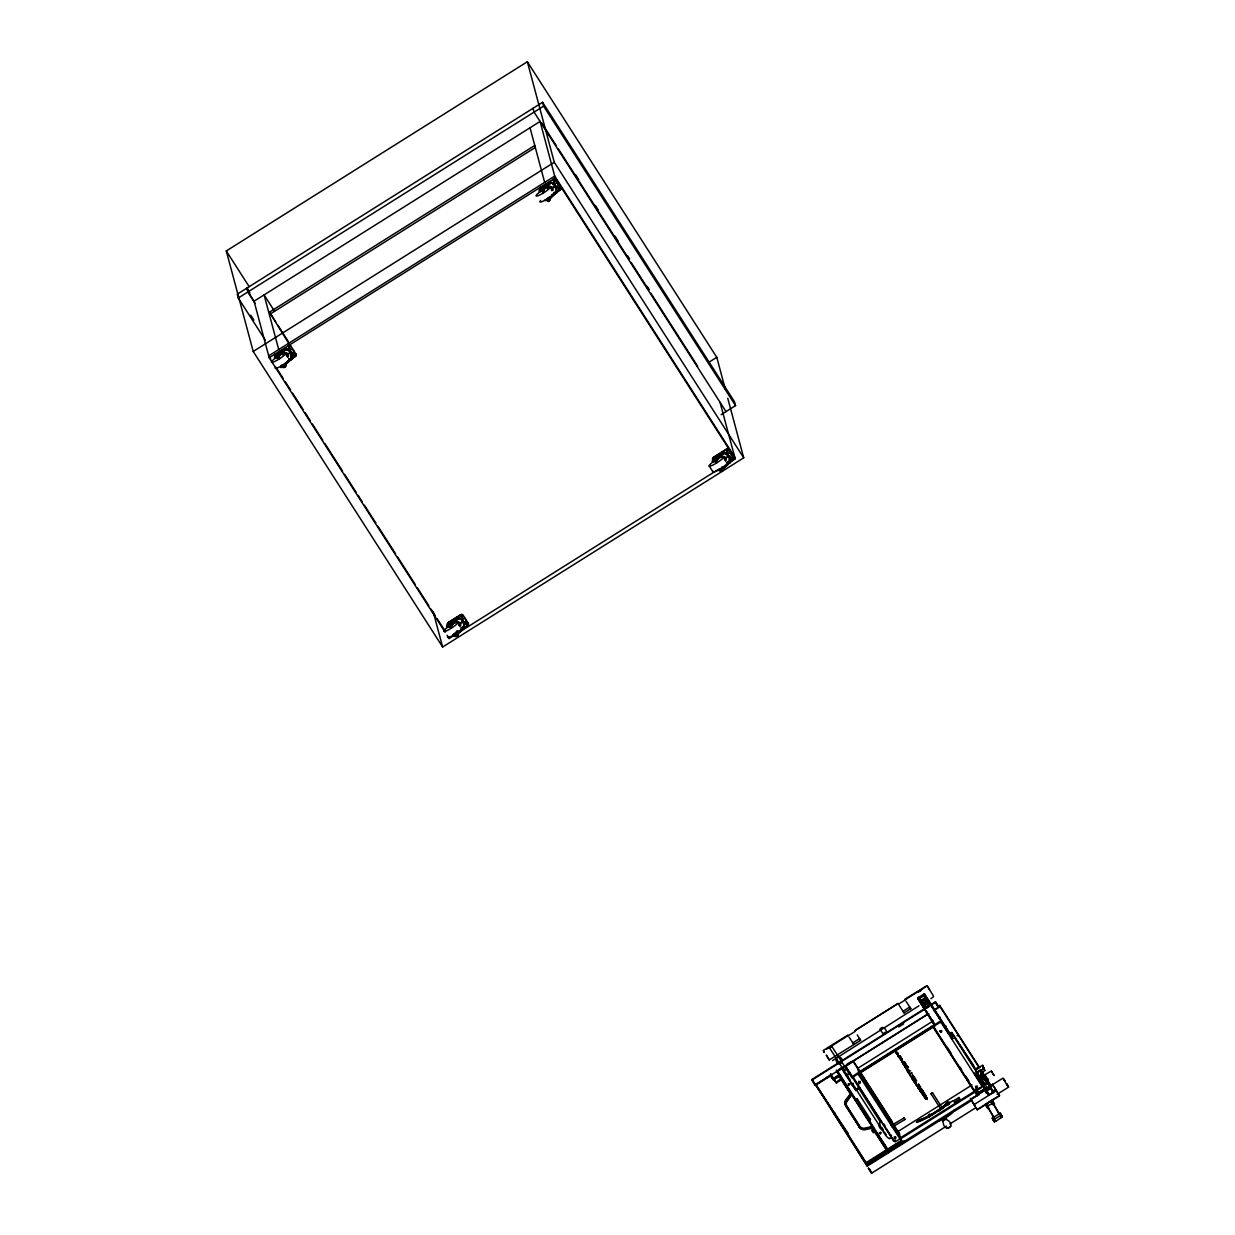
<?xml version="1.0" encoding="UTF-8"?>
<svg xmlns="http://www.w3.org/2000/svg" width="1235" height="1235" viewBox="0 0 1235 1235"><rect width="100%" height="100%" fill="white"/><g stroke="black" fill="none" stroke-linecap="round" stroke-linejoin="round"><path stroke-width="1.5" d="M979.695 1077.167L979.324 1076.441L982.257 1074.697L981.192 1072.86M926.698 1098.332C927.084 1101.265 924.737 1095.028 926.219 1098.255L924.351 1096.865L927.037 1098.81L926.111 1097.344L926.512 1099.304L925.833 1096.618L926.945 1099.026M926.374 1098.563L925.308 1097.745L926.605 1098.008C926.528 1097.869 924.845 1097.267 926.126 1098.285M459.312 625.265L459.358 624.493M551.551 190.205L551.319 188.492M941.703 1030.608L940.823 1031.565L939.866 1030.7M976.298 1071.177L973.103 1064.555L953.049 1034.698M977.302 1086.136L976.406 1087.093L975.465 1086.229M904.993 1119.528L904.051 1117.968L904.993 1119.528L892.133 1127.076M461.967 622.548L461.195 622.224L462.013 622.409M912.248 1079.066L912.403 1078.155L913.73 1080.255L911.553 1076.796L912.325 1078.942M1000.458 1118.416L1001.23 1115.051L1000.257 1113.136L992.23 1118.169L994.345 1121.828L995.811 1121.334L1002.372 1116.78L1000.257 1113.136M275.837 355.14L276.115 354.337M288.604 347.112L289.669 346.448M295.165 354.939L293.992 355.51M295.134 355.479L293.683 353.457L292.772 353.936M448.104 624.231L448.753 623.304M553.28 180.279L553.959 182.78M554.283 186.778L553.573 187.257L554.314 186.825M557.309 187.998L558.004 187.257L559.733 188.461M467.447 624.015L466.799 624.941L465.008 623.552M467.401 624.57L467.324 623.675M727.338 457.49L726.581 457.104L727.415 456.827M732.942 458.679L731.768 459.266M276.825 356.174C271.993 355.68 283.108 352.021 276.655 356.359M278.199 354.862L278.354 353.704M285.192 366.208L282.815 367.459L282.599 366.27M282.815 367.459L282.938 366.008M285.841 365.39C283.016 365.606 287.462 364.757 284.513 364.819M542.674 189.109C544.82 184.293 536.237 192.907 542.875 189.063M540.498 190.329L541.146 189.511M540.266 187.288A1.806 1.775 -15 0 0 539.71 189.742L543.06 187.458M546.781 200.564L549.822 199.9M550.285 198.356L550.131 199.653L549.621 198.619M449.108 625.265C443.396 623.907 456.796 621.267 448.753 625.034M447.78 625.605L447.95 624.308M450.821 624.2L450.621 622.795M456.317 635.855L454.742 636.442L455.591 635.299M457.938 633.74L457.768 635.052L456.734 634.574M712.965 459.775C721.178 454.526 708.905 464.051 716.485 457.567M713.953 460.007L714.262 459.065M715.96 458.617L715.775 458.031M721.533 470.674L719.912 470.612L721.672 469.64M723.432 468.405C723.741 469.979 723.062 468.466 721.966 469.439M883.627 1034.559L879.799 1029.079M275.297 355.634L278.014 354.275M277.999 356.653L276.671 357.008M278.925 354.692L277.937 354.985M279.233 356.236L286.566 349.042L286.088 348.285C263.364 363.352 279.342 357.718 286.088 348.285M281.58 365.313L282.8 365.143M282.244 366.471L283.309 366.208L283.294 367.351M289.036 359.431L292.031 357.548L292.51 358.304L283.263 366.872M281.225 366.78L280.901 367.598L285.3 364.541M284.575 365.992L285.547 365.653L284.529 365.946M548.139 198.418L548.988 197.183M547.846 198.665L548.88 197.847M549.976 198.403L549.096 199.19M447.564 624.725L450.281 623.366M453.986 634.234L454.495 634.466M455.098 636.55L455.931 635.608M456.271 633.555L456.363 632.66M458.185 634.512L456.672 635.763M713.645 460.377L714.278 459.559M718.384 458.88L716.007 460.948M719.002 470.535C720.036 472.943 729.484 463.202 730.271 462.044L729.792 461.303C732.679 461.211 713.861 475.367 719.48 468.574M720.375 468.976L720.839 468.868M850.066 1079.93L829.488 1047.851L830.584 1046.879L831.819 1046.385L852.397 1078.464M831.819 1046.385L829.534 1047.882M882.901 1129.33L881.975 1129.654L882.516 1129.083M921.974 997.216L921.449 997.401M940.977 1109.385L931.02 1093.839L931.746 1093.191L932.564 1092.867L942.537 1108.412M932.564 1092.867L931.02 1093.839M929.523 1116.286C935.142 1112.025 924.922 1118.061 930.156 1116.208M931.885 1114.757L931.097 1114.989M945.454 1119.095C958.761 1124.714 943.617 1135.613 942.969 1120.732M953.019 1100.663L935.327 1112.874A24.499 4.106 -32.7 0 1 916.385 1122.353L918.006 1120.608M946.581 1118.802L942.444 1121.411M947.26 1128.358L950.888 1126.088M975.974 1069.772L980.065 1067.025M949.067 1103.581L947.785 1104.507L949.113 1103.395M556.584 190.653L554.994 193.463L552.153 195.254A6.484 6.376 -15 0 0 555.951 192.073M464.237 626.052L461.334 629.927A6.484 6.376 -15 0 0 459.312 618.287M849.603 1084.608L849.418 1083.604M879.459 1132.896L880.37 1132.325M900.284 1059.198L896.78 1052.683M897.089 1052.93C897.243 1055.153 898.818 1052.112 896.888 1052.915L898.586 1056.62L895.514 1051.68M900.253 1057.253L899.867 1055.724A26.938 1.42 57.9 0 1 900.994 1056.851M981.748 1079.421L979.695 1076.997M984.913 1077.954C982.381 1074.589 986.811 1082.138 985.159 1078.927M991.319 1071.054L984.943 1074.697L988.154 1079.884L987.599 1078.726M984.079 1077.414L982.149 1075.114M984.758 1084.129L976.87 1073.091L980.822 1069.788L976.653 1072.258M279.558 353.642L282.167 350.092L287.076 349.351A6.484 6.376 -15 0 1 291.954 356.961L289.067 360.836A6.484 6.376 -15 0 0 289.345 350.2A6.484 6.376 -15 0 0 279.295 354.075M550.223 187.72L551.891 188.816L551.721 190.051M459.852 624.817L458.802 623.088L459.42 625.651M725.115 459.929L724.297 457.737L722.938 457.799M287.137 356.56L286.026 354.013M461.844 622.841L461.519 622.286M287.091 356.359L286.535 353.997M551.566 190.638L552.153 189.248M459.358 625.435L459.79 624.632M724.852 460.099L725.3 459.296M276.3 356.128L278.245 355.356M540.961 190.205L543.662 188.013M448.614 625.589L450.852 623.999L450.158 622.919M867.232 1166.133L847.472 1134.61L848.183 1133.452L814.807 1083.666L867.232 1166.133L938.754 1121.179M717.659 456.286L721.472 453.137L724.852 453.106A6.484 6.376 -15 0 1 729.731 460.701L726.828 464.592L730.502 462.384L726.828 464.592M848.738 1084.901C851.548 1084.098 846.67 1082.586 848.754 1084.994M858.696 1081.212L859.406 1082.725L860.147 1081.335M880.2 1133.715L880.817 1132.557M880.771 1133.576L880.694 1132.402M894.294 1136.74L894.989 1138.253L895.73 1136.864M276.362 356.359L276.501 355.325M277.751 354.059L278.091 354.815M285.517 365.745L283.309 367.212M550.146 199.452L548.047 200.811L549.282 199.067M448.753 625.358L448.768 624.401M456.919 635.485L455.375 635.701L457.135 634.605M715.513 457.815L715.868 458.555M714.108 460.254L716.007 458.911M721.286 470.782L722.629 469.254M722.954 469.748L721.78 470.89M846.87 1099.258L847.148 1100.292A5.696 5.619 -15 0 0 846.423 1107.023L846.145 1105.973A5.696 5.619 -15 0 1 845.851 1100.771L850.869 1094.102L838.735 1075.16L833.038 1078.742L833.316 1079.776L839.013 1076.194L838.735 1075.16M847.148 1100.292L851.147 1095.136L850.869 1094.102M275.853 357.81L278.878 356.776M280.592 366.193L284.976 364.418L292.031 357.548M282.398 365.097L280.962 366.085M283.541 366.023L284.992 364.927M283.479 367.644L285.486 366.255M285.733 366.548L284.961 366.656M540.482 191.518L544.095 190.051M542.86 190.205L543.678 189.356M545.7 200.641L550.084 198.866L557.139 191.996L556.661 191.255L553.65 193.139M455.993 636.642L457.197 635.624M723.864 452.041C717.118 461.458 701.125 467.108 723.864 452.041L724.343 452.782L716.346 460.501M719.897 469.269L721.317 468.266M931.838 1114.881L929.245 1116.78M980.034 1067.133L975.912 1069.51L975.696 1068.723L982.659 1065.326L984.789 1070.467L981.285 1073.169M866.754 1165.361L887.718 1152.193L872.327 1128.172L865.905 1129.562A6.005 5.913 -15 0 1 859.869 1128.003L844.987 1104.754A6.067 5.974 -15 0 1 845.419 1100.2L851.038 1093.16L851.749 1094.38L847.241 1099.906A4.894 4.817 -15 0 0 846.685 1105.757L859.714 1126.088A4.894 4.817 -15 0 0 865.303 1128.095L872.265 1126.397L872.867 1127.215M868.961 1121.118L870.443 1119.466L857.09 1098.625L854.944 1099.258L872.991 1127.416M275.914 354.785L278.107 355.448M290.256 348.579L288.913 348.44M290.055 349.042L289.623 346.263L288.635 347.251M553.326 180.464L554.654 180.603M559.717 188.986L558.745 189.295M448.181 623.876L450.559 624.308M462.322 618.133L462.585 617.176M713.892 458.077L714.957 460.3M730.487 457.506L732.726 458.339M732.849 459.034L731.876 459.343M900.3 1057.33L902.075 1060.062L897.583 1054.69M900.639 1058.287L901.828 1059.09L901.226 1059.692C902.754 1062.47 899.265 1056.265 901.782 1059.306M926.358 1097.051L925.231 1095.26L926.914 1098.579L926.188 1098.949C924.984 1096.279 926.543 1100.339 926.759 1098.147L925.524 1095.954L926.281 1097.946M275.297 357.532L274.957 358.335L277.782 357.239M539.927 191.224L539.587 192.027L542.412 190.946M447.564 626.608C448.691 628.986 458.092 619.306 458.849 618.133L458.37 617.376C435.631 632.443 451.609 626.809 458.37 617.376M453.492 635.871C454.542 638.279 463.974 628.553 464.777 627.38L464.298 626.639L461.303 628.522M713.058 461.272L712.734 462.075L717.288 459.652M718.461 469.871L720.792 468.76M901.874 1059.429L901.272 1058.349L902.137 1061.313L901.812 1059.892C902.523 1061.992 905.687 1068.862 907.277 1068.229M900.84 1058.796L901.689 1060.633M925.37 1097.174C927.145 1098.949 924.629 1097.359 926.559 1097.529L925.895 1096.387L926.389 1098.918L925.447 1097.267M550.717 181.993C543.971 191.41 527.993 197.06 550.717 181.993L551.196 182.734L543.199 190.452M556.661 191.255L549.606 198.109L544.897 200.456M464.298 626.639C464.761 629.124 444.214 642.956 456.996 631.224M901.643 1060.927L902.445 1061.066C901.226 1059.151 903.896 1063.458 902.229 1060.711L902.43 1061.961L901.812 1059.892M923.981 1096.572L923.348 1095.568L925.03 1096.942L920.152 1091.076M925.293 1096.309L925.293 1095.229M904.36 1061.56L905.363 1063.134L904.56 1063.567M285.316 363.352L282.553 365.359M541.594 190.869L542.042 191.147M541.933 190.622L543.57 189.495M549.946 197.06L548.201 198.495M548.216 201.197L549.235 200.425M448.135 626.901L449 626.145M451.223 624.879L450.837 625.836M453.477 634.311L452.844 635.13L455.653 634.173M457.151 634.142L455.144 635.485M458.123 635.438L457.351 636.179M719.712 468.683L720.159 468.96M721.672 468.158L723.355 466.645L721.981 467M835.91 1057.793C836.002 1070.405 849.093 1059.985 837.932 1056.45M883.781 1033.078L884.229 1034.359M902.121 1061.838C903.835 1064.184 901.782 1059.553 902.831 1062.779M902.337 1062.208L902.569 1061.405L902.77 1062.826M924.444 1096.85L918.454 1088.421M924.382 1094.55L923.487 1092.018M924.614 1094.951L924.83 1094.133M905.502 1062.903C904.267 1063.242 905.332 1063.505 905.147 1063.536M903.742 1064.663L903.603 1063.119L904.946 1066.808L904.684 1065.543M903.372 1064.138L902.538 1062.64L903.742 1063.381M922.699 1093.639L921.619 1092.265M938.662 1111.238L940.777 1109.771L939.835 1109.895M907.154 1065.558L906.228 1065.419M976.87 1073.091L983.492 1068.445L982.659 1065.326M948.727 1104.507L949.097 1104.198M905.132 1065.357C904.421 1068.754 904.529 1063.335 905.502 1066.083M910.01 1070.807L910.612 1070.884M916.648 1085.827L918.408 1087.495L915.567 1083.99M948.619 1104.553L946.226 1105.186M981.254 1086.707L981.763 1085.333L976.715 1076.596M858.726 1072.597L932.842 1026.192L974.554 1091.261L974.801 1092.188L900.763 1138.716L859.004 1073.308L858.634 1074.975L902.414 1142.622L977.394 1095.507L934.216 1027.474L932.687 1027.396L932.286 1026.007L858.773 1072.212M930.974 998.729L933.459 996.676L933.104 995.364L927.13 985.823L905.162 999.748M540.837 189.742L541.625 189.248M550.131 199.653L549.282 200.101M454.835 634.45L457.861 631.98L456.487 632.335M907.169 1070.483L906.289 1068.074L906.197 1068.985M905.811 1068.46L906.861 1068.908L906.289 1068.074M944.76 1106.344L946.041 1105.927M917.729 1087.587L917.991 1086.754L917.929 1087.881M943.972 1107.486L943.17 1107.517M994.345 1121.828L993.542 1120.16L994.777 1119.219M910.041 1074.357L907.432 1071.208L908.79 1071.208M908.883 1072.412L908.728 1073.246L907.432 1071.208M847.472 1134.61L833.81 1113.368L834.814 1112.611M847.164 1134.209L848.183 1133.452M918.593 1084.546L919.257 1085.519M918.871 1084.978L918.408 1084.345M278.709 352.268L285.655 348.038M278.523 356.159L276.841 357.116M279.527 355.896L278.029 356.93M543.338 185.96L550.285 181.746M716.3 459.899L715.374 460.516M721.271 468.466L721.873 467.88M722.228 469.161L721.317 469.763M722.413 470.149L723.262 469.701L721.379 470.952M721.425 471.492L723.108 470.535M917.729 1120.979L917.034 1121.859A23.573 3.952 -32.7 0 0 948.619 1102.978L948.526 1102.608M946.519 1103.658L947.538 1102.948M857.09 1098.625L855.299 1099.876M870.443 1119.466L868.653 1120.716M914.409 1081.073C913.962 1081.196 914.301 1081.057 914.842 1081.567M278.709 359.061L277.937 358.196L279.419 357.81M543.338 192.768L542.566 191.904L544.048 191.502M450.976 628.152L450.188 627.241L451.686 626.901M716.485 462.816L715.713 461.952L717.18 461.566M542.644 190.638L543.431 190.128M284.266 366.177L283.263 366.502M548.17 198.218L545.314 199.823M548.819 199.391L547.707 200.055M450.513 626.299L452.875 624.215L452.056 624.323M720.978 468.713L721.626 468.297L720.839 469.022M880.864 1028.215L882.253 1027.396M979.88 1087.572L974.4 1091.014L974.647 1091.956L981.501 1087.649L981.887 1085.982L941.78 1023.429A1.837 1.806 -15 0 0 939.264 1022.873L854.358 1076.225A1.837 1.806 -15 0 0 853.771 1078.726M727.755 398.257L743.717 457.83L442.639 647.016L253.221 351.466L226.283 250.952L527.345 61.75L716.779 357.301L725.254 388.948M249.902 293.05L246.784 288.187L237.259 294.177L238.278 298.005L265.263 340.088M445.001 632.027L269.199 357.749L254.055 301.216L248.065 291.861L247.031 288.033L542.582 102.304L734.532 401.792L735.551 405.62L721.147 414.667M238.278 298.005L247.818 292.016L246.784 288.187M248.065 291.861L543.601 106.133L542.582 102.304M254.055 301.216L540.065 121.462M288.743 343.376L269.477 312.162L534.77 145.452M270.017 314.169L535.311 147.459M253.221 351.466L554.283 162.279L527.345 61.75M269.199 357.749L555.225 178.01L540.065 121.478M279.65 353.38L278.786 352.886M280.962 352.562L286.566 349.042M551.196 182.734L543.894 187.334L543.415 186.578M280.036 352.315A6.206 6.113 -15 0 1 289.731 350.601L292.325 348.965L294.053 351.651L291.445 353.287A6.206 6.113 -15 0 1 291.012 357.949M556.028 186.902L558.683 185.358L556.954 182.672L554.407 184.432M288.928 360.327L295.319 356.313A1.806 1.775 -15 0 0 295.875 353.858M551.952 195.022L559.934 190.005A1.806 1.775 -15 0 0 560.505 187.566M286.968 361.778L295.366 356.498A1.806 1.775 -15 0 0 295.921 354.044L290.904 346.093A1.806 1.775 -15 0 0 288.419 345.553M551.999 195.207L559.995 190.19A1.806 1.775 -15 0 0 560.551 187.751L555.534 179.801A1.806 1.775 -15 0 0 553.048 179.26M285.609 363.013L292.726 358.582L285.64 363.136M553.697 194.543L557.356 192.29L551.412 196.118M708.643 362.411L716.779 357.301M447.919 622.672L460.686 614.644A1.806 1.775 -15 0 1 463.171 615.184L468.204 623.135A1.806 1.775 -15 0 1 467.633 625.574L462.847 628.6M460.748 614.829L447.965 622.857A1.806 1.775 -15 0 0 447.394 625.311M454.542 620.835L458.849 618.133M724.343 452.782L717.041 457.382L716.562 456.626M463.758 622.486L466.321 620.742L464.607 618.056L462.044 619.816M729.345 460.192A6.206 6.113 -15 0 0 729.221 457.043L731.83 455.406L730.101 452.72L727.492 454.356A6.206 6.113 -15 0 0 718.755 454.758M464.391 627.411L467.586 625.404A1.806 1.775 -15 0 0 468.142 622.949M461.334 629.927L464.993 627.673L461.365 630.051M726.798 463.187L729.792 461.303M447.085 635.284L449.169 638.526L454.032 635.454M458.911 632.397L717.303 470.026M728.295 463.063L735.18 458.787L720.02 402.255M847.874 1035.023L823.282 1050.476L824.038 1052.606L823.606 1051M904.823 999.238L926.914 985.715M826.678 1049.071L848.198 1035.547M848.26 1035.764L854.99 1031.534M905.209 999.964L898.478 1004.194L904.051 1012.932L910.751 1008.609L909.763 1007.065L903.032 1011.295L904.051 1012.932M924.428 1008.3L917.698 998.034L924.428 993.804L951.228 1035.625M924.583 994.376L917.852 998.606L934.725 1025.189M924.644 994.592L918.377 998.312L923.07 1004.811M918.439 999.377L934.741 1025.837M919.905 1000.041L923.193 1005.244M926.929 1001.755L922.236 1004.657L920.06 1000.967L926.018 997.232L926.049 1001.57M921.634 1001.029C916.602 1003.87 929.121 995.688 925.771 998.436M829.225 1059.954L826.369 1055.277L829.225 1059.954L860.641 1040.349L857.213 1034.884M925.741 999.516L925.447 997.926M918.963 1005.799L832.606 1060.541M926.065 1007.528L923.811 1003.638C919.982 1006.726 923.657 1002.341 924.12 1005.259L926.713 1003.623L926.003 1002.403L926.713 1003.623M927.917 1001.168L926.157 1002.233C926.682 1007.93 932.193 1004.317 927.701 1001.199C922.19 1002.326 932.518 1010.245 925.463 1001.801M923.533 1004.441L926.111 1002.82M924.428 993.804C924.259 996.074 928.01 1002.913 928.612 1001.23M927.84 1005.383L929.662 1004.256M925.633 1007.312L928.905 1005.738M923.95 1009.088L811.812 1079.56L814.019 1082.447M930.434 1005.012L935.559 1001.786L938.476 1006.371M922.869 1003.438L926.065 1008.038L928.905 1006.247L928.674 1005.352M924.027 1009.643L811.889 1080.116L815.023 1085.164M930.511 1005.568L935.636 1002.341L936.346 1003.329L935.374 1002.511L938.507 1007.559L933.645 1010.616M898.787 1026.918L903.649 1023.861M838.75 1069.448L841.915 1067.472M846.654 1064.493L851.394 1061.513M815.115 1084.809L830.908 1074.882L830.599 1073.74L836.466 1082.879L842.162 1079.313L841.267 1078.093M926.991 1014.506L836.604 1071.301L873.392 1128.713M935.049 1009.427L939.897 1006.386L939.588 1005.244L979.309 1067.225M928.782 1013.673L815.27 1085.009L812.151 1079.946L812.862 1080.934M887.718 1152.193L867.263 1165.037L815.964 1084.978L830.707 1075.716L830.429 1074.682L833.038 1078.742M873.624 1127.941L837.453 1071.486L853.246 1061.56L899.775 1134.147M855.824 1090.536L855.546 1089.502L859.174 1087.232L859.452 1088.267L855.824 1090.536L843.443 1071.224L843.165 1070.189L846.793 1067.92L893.862 1141.294L895.267 1141.788L900.608 1138.485M843.443 1071.224L847.071 1068.954L846.793 1067.92M833.517 1078.942C847.689 1067.781 832.05 1086.553 830.908 1074.882M847.025 1073.694L846.207 1075.608L847.828 1075.654M848.368 1072.844L849.51 1072.134L848.692 1074.049M848.862 1073.616L850.004 1072.891L850.313 1074.095M833.779 1079.251L835.74 1082.292L841.436 1078.711M846.207 1075.608L847.349 1074.898M933.212 1020.897L857.63 1068.399L859.051 1073.678L933.104 1027.134L932.842 1026.192M939.017 1018.35L939.619 1016.714L940.113 1017.486M896.471 1053.532L896.039 1051.355M897.567 1053.856L898.987 1055.724M853.215 1083.357L852.397 1085.256L851.594 1083.311M945.315 1025.621C942.228 1026.563 947.368 1026.208 945.362 1025.776M851.903 1084.5L853.045 1083.79M944.713 1027.242L945.809 1026.378M898.509 1056.558L896.996 1053.193M899.157 1057.484L899.497 1056.975A26.336 1.374 57.9 0 1 899.667 1056.573L899.497 1056.373M899.389 1057.855L898.926 1056.512M901.488 1059.074L901.689 1060.309L901.828 1059.028M902.029 1059.97L901.365 1058.827L901.457 1060.232C900.531 1057.87 903.588 1062.362 901.504 1059.244M902.43 1061.93L902.183 1060.263M901.766 1060.88L900.979 1058.611L901.504 1059.476M902.445 1060.834L902.137 1061.621M901.982 1061.359L901.195 1059.923M902.414 1062.177L904.159 1064.261L903.14 1063.721M904.884 1062.47L903.758 1061.961L904.684 1062.332M952.741 1036.628L950.734 1033.124L951.768 1032.475L976.345 1070.822M952.818 1036.767L950.965 1033.726L951.768 1032.475M904.776 1063.736L905.301 1063.181M904.931 1066.592L904.205 1064.894L905.317 1065.651M951.552 1035.779L951.567 1035.146M904.776 1064.848L904.329 1065.697L902.538 1062.64M905.193 1064.431L906.042 1064.076L905.023 1062.841M951.845 1035.563L950.394 1033.849L951.29 1034.976M904.823 1066.592L904.838 1065.558M906.876 1067.009L906.12 1066.716L906.706 1068.167M906.66 1066.669L907.185 1068.09L906.737 1066.778M907.231 1068.151L905.023 1067.102L906.15 1067.658M906.768 1067.472L906.505 1066.469M907.586 1066.422L907.632 1067.318M905.579 1066.176L904.699 1066.33L906.66 1068.568M907.787 1067.673L908.034 1066.855M906.567 1069.757L907.107 1070.529L907.123 1069.479M907.493 1069.325L908.806 1070.483M908.265 1071.27L907.478 1069.942M909.963 1074.203L908.728 1073.246M911.229 1072.875L912.032 1073.184M909.686 1073.771L909.192 1074.11M911.013 1073.277L911.677 1072.597M910.164 1074.651L911.816 1077.213M911.43 1077.491L910.087 1075.608M913.144 1077.105L914.008 1077.584M912.989 1078.232L912.032 1078.603L915.922 1083.728M913.977 1078.572L914.656 1077.09L914.116 1077.676M912.557 1079.39C916.54 1080.085 913.499 1078.417 913.514 1077.831M913.267 1080.517L913.653 1080.27M913.746 1078.788C912.387 1075.839 913.715 1080.44 914.024 1080.532M915.166 1078.973L915.753 1079.02M914.363 1080.949L913.9 1080.64M914.224 1082.03C918.531 1085.75 911.137 1075.917 913.313 1078.417M916.586 1081.134L916.447 1080.131M916.077 1085.056C917.049 1083.064 914.317 1082.57 915.644 1083.265M915.691 1084.361L916.571 1084.685M918.392 1084.083L919.226 1084.685M918.624 1086.584L919.396 1086.8M919.056 1088.359L919.442 1089.038M919.241 1086.507L918.377 1086.213L920.137 1087.865M919.226 1088.853L920.26 1090.381M920.785 1088.791L921.156 1090.798L920.415 1088.236M920.909 1089.733L921.542 1088.606M919.967 1090.798L921.017 1091.385M920.307 1088.591L920.97 1089.826L922.174 1089.502M920.677 1090.752L919.967 1090.644M920.723 1091.91L921.295 1092.713M922.19 1090.783L923.425 1091.74M922.375 1091.092L922.236 1089.81M922.375 1091.508L922.838 1090.675L922.777 1091.632M922.576 1091.987L922.421 1090.814L923.178 1092.126M922.082 1093.068L922.9 1093.376M923.008 1092.62L925.015 1095.754M923.163 1094.75L922.591 1092.944L924.984 1097.853M923.456 1094.38L921.68 1093.145M923.394 1092.929L923.919 1092.604M922.668 1093.114C922.53 1094.905 925.262 1097.93 924.598 1096.294M923.548 1093.207L924.382 1094.411M923.101 1093.701L922.73 1094.889L924.629 1096.294M924.428 1093.562L925.061 1094.519M924.382 1094.766L925.602 1095.522M925.138 1095.877L924.845 1094.534M926.775 1098.671L924.753 1097.359L925.988 1096.68M926.096 1097.344L926.173 1098.27M925.926 1098.857L926.204 1097.02L925.108 1097.745C924.691 1096.371 924.706 1099.026 926.435 1097.575M975.033 1075.299L976.978 1072.659L954.84 1038.126L951.598 1038.743L950.873 1036.042L953.358 1034.899M980.713 1073.416L981.655 1072.459M981.501 1073.586C991.921 1091.447 974.662 1065.126 984.033 1078.093M981.13 1075.037L982.257 1074.697M981.655 1075.762L982.89 1076.488M972.022 1084.978L898.046 1131.461L901.303 1139.179M981.254 1079.93C984.388 1074.265 992.292 1095.244 983.276 1075.731M959.518 1099.011L954.331 1102.268L953.883 1100.601L959.07 1097.359L960.166 1100.03M987.058 1082.076L990.346 1087.325M987.274 1082.23L990.609 1087.17L986.225 1089.98L975.712 1073.246M974.554 1091.261L900.5 1137.79L858.757 1072.366L854.111 1075.299A1.837 1.806 -15 0 0 853.524 1077.8M865.627 1162.953L900.963 1140.754M866.476 1163.509L886.792 1150.14L874.997 1131.739M902.322 1141.588L888.104 1150.526L887.826 1149.476L902.044 1140.553M984.28 1089.1L978.197 1092.929L984.28 1089.1L986.719 1092.913M988.957 1086.26L989.266 1087.032L988.957 1086.26L992.554 1084.345L997.401 1092.188M866.136 1163.771L901.457 1141.572M984.434 1089.332L989.127 1086.507M866.306 1164.018L889.092 1149.708M895.591 1145.617L898.848 1143.564M989.096 1086.769L1002.99 1078.124L1004.95 1081.165M866.26 1164.235L887.749 1150.727L888.567 1152.008L871.678 1162.614M976.931 1094.766L989.775 1086.815L993.573 1092.882M991.165 1085.472L992.554 1084.345M973.689 1097.22L970.756 1099.366L992.955 1085.117L989.837 1087.078C996.182 1090.922 988.726 1098.671 986.672 1091.2M976.684 1095.337L985.623 1089.409M986.055 1089.363L987.599 1088.39L977.533 1073.03M954.902 1111.037L971.034 1100.894M987.182 1090.752L990.408 1088.73M985.885 1092.805L987.305 1091.91L988.355 1094.905M987.475 1093.469L974.955 1073.261M992.57 1091.231L995.672 1089.285M998.374 1093.716L999.501 1095.754L977.225 1109.74L973.967 1104.661L996.244 1090.675L993.928 1086.646M946.628 1126.042L871.509 1173.25L868.282 1168.264M949.869 1124.004L975.912 1107.641M997.062 1094.349L1008.717 1087.032L1006.757 1083.604M977.225 1109.74L990.331 1101.28M999.439 1095.553L991.674 1100.431L994.561 1104.322L992.168 1099.953M984.943 1104.661L991.937 1100.709M993.527 1117.366L993.311 1116.919A21.736 1.142 57.9 0 0 990.655 1112.071L987.413 1106.853C988.108 1104.075 995.858 1103.087 993.28 1105.279M541.856 191.116L542.813 190.699M277.227 357.409L280.206 355.078M548.849 199.823L549.158 199.653M283.17 366.671L283.957 366.193M715.945 460.763L713.475 462.106M450.451 626.099L449.231 627.01M881.049 1028.925C883.349 1024.355 888.15 1032.074 885.711 1033.108M918.053 1120.763L919.859 1119.682A19.59 3.273 -32.7 0 0 946.118 1103.997L948.079 1102.623M943.262 1118.277L942.182 1118.725M891.238 1125.486L904.051 1117.968M544.048 192.32L543.786 191.132M279.419 358.613L279.156 357.424M717.195 462.369L716.917 461.18M451.701 627.704L451.408 626.469M957.017 1035.825L958.592 1034.961M948.063 1104.538L948.866 1104.229M914.456 1082.385L915.552 1083.033M548.849 201.305L548.093 201.428L549.127 201.151M284.127 367.551L285.671 366.332M449.91 624.231L451.238 623.675M918.392 1120.562L919.211 1120.191A20.516 3.427 -32.7 0 0 946.689 1103.766M929.739 1115.915L928.38 1116.811M906.845 1070.189L908.08 1071.069M918.331 1088.375L919.149 1088.637M895.298 1140.723L893.816 1140.6M546.92 200.332L547.939 199.916M277.412 357.44L276.578 357.656M715.698 458.741L716.732 458.339M948.248 1102.732L949.73 1102.068M905.286 1067.534L906.073 1067.704L905.595 1066.855M903.665 1064.724L904.838 1065.373M948.928 1102.963L950.07 1102.515M921.866 1093.67L922.128 1093.037M947.615 1104.059L948.712 1103.658M884.878 1032.398L885.788 1033.371M926.682 1097.853L926.651 1098.671M926.312 1098.779L926.358 1097.915M553.573 180.186L554.561 180.403L554.268 182.672M289.299 352.901L289.067 353.735L289.546 352.901M293.019 353.673L295.103 354.769M726.72 450.235L728.156 452.164L726.689 452.18M713.938 458.262L715.868 459.188M465.286 622.764L467.231 623.69M858.726 1126.567L859.683 1127.694A6.067 5.974 -15 0 0 864.037 1129.253L872.512 1127.339L872.265 1126.397M865.627 1128.528L872.049 1127.138M714.648 459.296L713.568 459.42M714.803 459.899L713.768 458.911M721.749 470.751L720.947 470.983M723.062 458.231L724.127 458.463M543.168 188.816L542.381 187.766M841.73 1062.115C840.572 1052.93 831.541 1057.824 839.584 1063.597M551.211 187.89L550.285 187.936M724.343 457.938L722.984 458M934.617 1026.192L932.286 1026.285L932.502 1027.119M941.549 1108.706L942.938 1108.644M723.432 458.17L724.636 458.926M459.25 618.55A6.206 6.113 -15 0 1 463.928 625.836A6.206 6.113 -15 0 0 459.219 618.426L455.977 618.473L452.164 621.622A6.484 6.376 -15 0 1 457.629 618.148M457.073 630.838L458.139 630.931M880.231 1133.807L879.413 1132.989M553.913 182.595L554.947 181.792M448.073 624.756L449.463 625.636M286.026 354.445L286.875 355.171M980.729 1072.335L981.748 1072.767M982.18 1074.373L981.254 1074.249M995.811 1121.334L993.202 1120.083L1001.23 1115.051L1002.372 1116.78M925.401 1098.038L925.988 1098.81M558.621 189.217C562.62 189.187 554.129 184.957 558.668 189.403M541.64 188.26L540.745 188.029L540.729 189.372M731.629 457.459L730.564 458.401M294.162 355.773L292.896 354.63M466.135 622.81L465.24 622.579L465.225 623.907M458.664 623.66L459.374 624.539M731.815 459.451L730.719 458.571M925.355 1097.436L924.891 1096.572M727.044 452.643L726.35 450.821M923.826 1095.383L922.777 1094.056M937.674 1015.479L938.585 1016.529L937.998 1015.618M983.678 1077.182L984.851 1078.556M982.489 1080.857L979.324 1076.441M899.62 1056.157L900.099 1056.851M898.524 1056.172L899.45 1057.006M906.644 1068.151L906.228 1067.472L907.632 1069.556M915.768 1082.431L913.128 1078.309M918.207 1085.889L919.01 1087.047M921.974 1092.62L922.514 1093.623M924.969 1096.927L924.367 1096.016M872.404 1129.871C869.702 1129.145 876.202 1136.262 873.006 1130.689M924.783 1097.375L925.725 1098.718M905.085 1065.975L904.483 1065.357M988.571 1108.366L987.413 1106.853M913.529 1078.726L914.317 1081.212M280.083 352.5A6.206 6.113 -15 0 1 289.793 350.802L289.746 350.616M458.972 623.922L459.358 624.925M879.891 1125.888C876.526 1122.353 881.651 1131.986 881.095 1128.018M983.832 1077.754L985.314 1079.622L983.477 1076.025M897.305 1052.313L897.66 1054.072M906.999 1068.105L908.512 1070.884M914.749 1078.649L913.036 1075.978M920.631 1089.1L920.677 1088.622M913.514 1080.887L912.927 1079.529L913.838 1080.872M921.526 1090.567L920.06 1089.069M922.885 1093.531L922.53 1092.975M913.9 1076.349L914.332 1077.152M913.699 1080.826L913.915 1081.721M909.778 1074.898L910.318 1075.685M869.208 1120.948L855.207 1099.088M836.466 1082.879L835.74 1082.292M990.516 1101.605L992.492 1104.461L990.208 1101.095M986.626 1104.044L988.602 1106.9L986.333 1103.534M985.206 1104.939L987.83 1108.551L986.827 1106.467M902.399 1060.927L902.013 1060.232M981.686 1075.237L981.593 1075.098M907.833 1066.855L908.373 1067.611M919.396 1087.989L919.998 1088.93M903.819 1063.721L904.499 1064.894M920.029 1086.044L920.723 1087.062M903.109 1062.409L904.668 1064.786M900.871 1058.843L901.38 1059.537L900.701 1058.58M901.812 1059.506L901.365 1058.827M981.069 1074.604L983.508 1077.877L981.964 1074.62M951.706 1034.606L950.965 1033.726M921.387 1090.351L920.183 1087.973M916.509 1084.716L917.265 1085.797M992.23 1118.169L993.542 1120.16M979.355 1075.978L979.463 1076.148M951.182 1034.93L951.197 1035.208M952.015 1036.659L951.382 1035.671M551.165 187.689L552.199 189.434M724.297 457.737L725.346 459.482M1005.228 1082.215L1008.455 1087.186L1006.494 1083.774M925.756 1097.714L926.327 1098.594M868.545 1168.109L871.771 1173.08L869.594 1169.205M926.312 1097.498L926.898 1098.409M907.385 1069.911L906.536 1068.615M289.885 350.863L289.916 350.91A6.206 6.113 -15 0 1 288.882 360.466M858.572 1088.081L880.2 1121.766M852.135 1083.141L881.975 1129.654M543.601 106.133L735.551 405.62M575.587 174.675L578.706 179.523M595.301 205.427L598.419 210.29M615.015 236.194L618.133 241.041M627.473 255.614L629.541 258.856M647.186 286.381L649.255 289.607M541.64 122.805L556.198 145.529M558.282 148.771L629.016 259.134M631.1 262.376L648.776 289.963M650.86 293.22L697.667 366.255M726.026 411.61L534.076 112.123L533.041 108.294M554.283 162.279L743.717 457.83M734.655 456.873L554.7 176.096L268.69 355.834L270.774 359.092M555.225 178.01L735.18 458.787M540.621 188.862L541.1 189.974M709.152 465.95L712.965 471.894M1005.213 1081.011L1003.901 1078.973L1003.932 1080.177M983.492 1068.445L984.789 1070.467M996.244 1090.675L999.501 1095.754M981.532 1070.158L982.828 1072.196M982.334 1071.949L984.357 1075.098M986.379 1078.248L991.041 1085.812M927.161 985.931L929.446 989.482M939.897 1006.386L978.737 1066.978M981.794 1071.764L990.995 1086.121M938.229 1006.525L935.296 1001.955L936.084 1003.484M981.223 1075.345L983.338 1078.634M950.734 1033.124L952.586 1036.011M975.882 1073.863L989.081 1094.951M952.077 1037.385L924.243 993.974L924.783 995.966M951.629 1037.122L924.32 994.823M974.755 1073.338L987.336 1092.851M924.444 995.271L951.444 1037.292M974.662 1073.385L986.827 1092.373L986.256 1091.524M923.209 994.623L928.365 1002.681M923.008 994.731L928.164 1002.774M926.497 1001.153L921.511 1003.576L920.785 1000.844M919.133 997.17L922.221 1001.986M918.933 997.309L922.036 1002.156M926.142 1010.817L934.741 1024.386M976.916 1090.026L978.984 1093.253M917.698 998.034L934.602 1024.463M976.082 1089.146L979.247 1094.256M975.943 1089.239L979.123 1094.349M975.82 1089.594L979.062 1094.997M947.276 1047.311L951.367 1053.702M959.564 1066.5L961.617 1069.695M965.724 1076.102L968.796 1080.903M932.44 1026.455L939.001 1021.947A1.837 1.806 -15 0 1 941.533 1022.487L948.372 1033.155L948.017 1031.812M933.104 1027.134L974.801 1092.188M906.12 1001.384L910.859 1008.779M912.233 1074.404L915.135 1078.896M926.374 1097.761L927.037 1098.81M849.171 1037.184L853.802 1044.393M854.003 1062.131L892.257 1121.812M903.896 1140.584L904.715 1141.866L888.922 1151.792L875.692 1131.167M854.496 1079.328L893.615 1140.353M847.071 1068.954L859.452 1088.267M843.165 1070.189L855.546 1089.502M887.826 1149.476L837.176 1070.452L837.453 1071.486M836.296 1070.158L854.944 1099.258M875.924 1131.986L887.625 1150.264M875.445 1131.893L888.721 1152.625M839.013 1076.194L851.147 1095.136M830.707 1075.716L833.316 1079.776M846.145 1105.973L859.869 1128.003M866.337 1162.984L815.687 1083.944L815.964 1084.978M274.494 311.143L264.089 294.903L278.724 349.536M269.477 312.162L275.714 321.903M277.798 325.145L288.203 341.369M226.283 250.952L249.177 286.674M247.031 288.033L249.038 291.151M247.818 292.016L255.074 303.347M250.751 315.218L253.854 320.081M275.976 367.196L283.263 378.558M285.331 381.8L290.534 389.92M292.618 393.162L303.023 409.402M305.107 412.644L310.309 420.764M312.378 424.006L322.783 440.231M324.867 443.473L342.543 471.075M344.627 474.317L356.066 492.163M358.15 495.42L362.318 501.904M364.387 505.146L375.841 523.007M377.91 526.249L395.601 553.836M397.685 557.093L415.361 584.68M417.445 587.922L428.885 605.783M430.969 609.025L435.121 615.509M437.205 618.766L445.526 631.749M986.765 1091.2L989.158 1095.044M971.76 1100.632L975.141 1106.174M900.732 1058.503L901.38 1059.368M926.404 1099.088L925.833 1098.177L926.281 1099.274M994.051 1104.785L999.347 1114.093M992.863 1103.442L996.105 1108.659A21.736 1.142 57.9 0 1 998.745 1113.491L998.961 1113.939M988.617 1108.196L993.913 1117.521M931.761 1020.079L931.792 1020.604M908.42 1069.495L909.207 1070.93M883.843 1144.629L883.889 1144.845M925.633 1098.208L926.219 1099.135M853.817 1044.486L852.814 1042.865L859.545 1038.635L860.533 1040.163M981.3 1072.073L982.026 1073.261M985.437 1104.183L986.178 1105.371M901.92 1059.63L901.349 1058.688L901.504 1059.831M985.422 1078.757L985.962 1079.822L982.473 1074.296M981.47 1072.597L983.322 1075.438M984.11 1077.568L983.832 1076.796M919.612 1087.479L919.319 1086.676M924.12 1005.259L923.409 1004.04L926.296 1008.378L929.137 1006.602L926.265 1002.635M976.113 1107.702L977.178 1109.539M899.728 1057.546L900.608 1059.506M913.699 1079.761L913.205 1080.563M897.351 1052.482L898.185 1054.474M981.578 1074.28L982.288 1075.531M462.307 616.003L461.519 615.277L460.902 616.342M991.026 1084.947L991.334 1085.719M976.839 1096.279L975.033 1089.255M973.967 1104.661L970.293 1098.347M948.233 1031.271L948.511 1032.306M935.852 1011.944L936.13 1012.993M926.265 999.192L926.945 1001.755M925.88 1007.096L923.965 1007.822L925.524 1006.911L926.065 1008.038M903.14 1141.619L903.356 1142.452M900.346 1137.543L900.763 1138.716M851.749 1094.38L847.488 1100.833A4.894 4.817 -15 0 0 846.932 1106.699L859.977 1127.03A4.894 4.817 -15 0 0 865.565 1129.022M846.376 1075.176L846.701 1076.364M827.326 1076.627L827.604 1077.661M530.031 127.776L544.666 182.409M448.645 636.612L449.169 638.526M433.161 611.649L442.639 647.016M288.589 347.081L288.975 348.61M858.804 1072.459L859.051 1073.678M953.914 1110.111A9.803 1.636 -32.7 0 1 947.554 1116.533A9.803 1.636 -32.7 0 1 937.751 1120.778M951.722 1111.994A6.731 1.127 -32.7 0 1 951.614 1112.411M951.12 1113.044A6.731 1.127 -32.7 0 1 944.852 1117.598M943.447 1118.354A6.731 1.127 -32.7 0 1 941.255 1119.234M891.531 1135.66A9.803 2.254 59.6 0 1 890.281 1134.378M888.922 1132.68A9.803 2.254 59.6 0 1 886.221 1128.466M885.078 1126.243A9.803 2.254 59.6 0 1 884.167 1124.159M890.312 1137.389A9.803 2.254 59.6 0 1 883.272 1131.692A9.803 2.254 59.6 0 1 881.018 1121.874M886.159 1134.533A6.731 1.544 59.6 0 1 884.275 1131.97M883.365 1130.457A6.731 1.544 59.6 0 1 881.944 1127.493M865.087 1128.651A6.005 5.913 -15 0 1 861.366 1128.219L860.872 1127.972A6.005 5.913 -15 0 1 859.591 1126.968M460.887 627.936A8.63 1.451 -32.7 0 1 456.101 633.493A8.63 1.451 -32.7 0 1 447.61 636.704M454.264 623.135A8.63 1.451 -32.7 0 1 456.796 624.123A8.63 1.451 -32.7 0 1 445.619 631.162A8.63 1.451 -32.7 0 1 446.962 627.735M453.291 620.279A6.206 6.113 -15 0 1 456.008 618.565M455.823 622.795A2.871 2.841 -15 0 1 459.883 622.61A2.871 2.841 -15 0 1 460.037 626.624M462.616 626.855A5.403 5.31 -15 0 1 461.797 627.982M453.893 620.819A5.403 5.31 -15 0 1 454.974 619.924M462.415 621.529A5.403 5.31 -15 0 1 463.002 622.795M453.338 620.402A6.206 6.113 -15 0 1 457.645 618.411M288.62 358.845A8.63 1.451 -32.7 0 1 283.834 364.402A8.63 1.451 -32.7 0 1 275.343 367.613M281.997 354.044A8.63 1.451 -32.7 0 1 284.127 355.402A8.63 1.451 -32.7 0 1 272.549 362.318A8.63 1.451 -32.7 0 1 276.408 357.394M288.465 345.738A1.806 1.775 -15 0 1 290.951 346.279M275.127 356.22A1.806 1.775 -15 0 1 275.683 353.766M275.081 356.035A1.806 1.775 -15 0 1 275.637 353.58M282.846 354.985A2.871 2.841 -15 0 1 286.983 353.071A2.871 2.841 -15 0 1 287.755 357.502M290.704 353.642A5.403 5.31 -15 0 1 290.812 356.39M283.957 350.184A5.403 5.31 -15 0 1 286.752 350.061M288.079 350.524A5.403 5.31 -15 0 1 290.117 352.392M726.396 462.6A8.63 1.451 -32.7 0 1 721.595 468.158A8.63 1.451 -32.7 0 1 713.104 471.353M719.758 457.799A8.63 1.451 -32.7 0 1 722.29 458.787A8.63 1.451 -32.7 0 1 711.113 465.811A8.63 1.451 -32.7 0 1 712.456 462.384M728.712 450.019A1.806 1.775 -15 0 0 726.242 449.494L713.46 457.521A1.806 1.775 -15 0 0 712.888 459.976M712.842 459.79A1.806 1.775 -15 0 1 713.413 457.336L726.195 449.308A1.806 1.775 -15 0 1 728.665 449.849L733.698 457.799A1.806 1.775 -15 0 1 733.127 460.238L726.736 464.252A6.206 6.113 -15 0 0 728.82 461.875M733.652 457.614A1.806 1.775 -15 0 1 733.081 460.053M721.302 457.429A2.871 2.841 -15 0 1 725.377 457.243A2.871 2.841 -15 0 1 725.532 461.257M728.11 461.504A5.403 5.31 -15 0 1 727.292 462.646M719.387 455.483A5.403 5.31 -15 0 1 720.468 454.588M721.749 453.986A5.403 5.31 -15 0 1 724.544 453.863M725.856 454.341A5.403 5.31 -15 0 1 727.014 455.128M727.909 456.194A5.403 5.31 -15 0 1 728.496 457.459M717.859 456.255A6.206 6.113 -15 0 1 729.391 460.377M717.659 456.255A6.484 6.376 -15 0 1 727.77 454.465A6.484 6.376 -15 0 1 726.828 464.561M554.067 192.444A8.63 1.451 -32.7 0 1 546.549 199.314A8.63 1.451 -32.7 0 1 540.606 200.502M546.626 187.751A8.63 1.451 -32.7 0 1 549.158 188.739A8.63 1.451 -32.7 0 1 537.966 195.763A8.63 1.451 -32.7 0 1 539.325 192.336M555.688 191.826A6.206 6.113 -15 0 1 553.496 194.173M544.712 186.207A6.206 6.113 -15 0 1 556.398 188.739M553.095 179.445A1.806 1.775 -15 0 1 555.58 179.97M539.757 189.928A1.806 1.775 -15 0 1 540.312 187.473M547.476 188.677A2.871 2.841 -15 0 1 551.273 186.624A2.871 2.841 -15 0 1 552.817 190.591M553.126 183.706A6.206 6.113 -15 0 1 556.275 190.452M555.719 191.95A6.206 6.113 -15 0 1 552.06 194.96M544.759 186.331A6.206 6.113 -15 0 1 551.613 183.166L548.34 183.089L544.527 186.238A6.484 6.376 -15 0 1 556.537 190.499M552.709 184.231A5.403 5.31 -15 0 1 554.747 186.084M555.333 187.35A5.403 5.31 -15 0 1 555.58 188.708M858.726 1082.555C859.992 1085.966 861.351 1079.992 858.726 1082.555M894.31 1138.083C895.576 1141.495 896.934 1135.521 894.31 1138.083M940.144 1031.395C941.41 1034.807 942.768 1028.832 940.144 1031.395M975.727 1086.924C976.993 1090.335 978.352 1084.361 975.727 1086.924M554.361 187.01L553.434 187.01L554.438 187.01M460.964 615.848C461.01 621.56 464.267 614.659 460.964 615.848M455.53 635.593L455.53 635.593M918.562 991.798L920.862 990.424L918.562 991.798M922.916 1000.844L923.95 1000.226L922.916 1000.844M928.504 1115.066L930.032 1114.14L928.566 1114.973M946.411 1103.04L947.94 1102.114L946.411 1103.04M991.473 1071.316L994.051 1075.453L991.473 1071.316M450.852 621.452L458.108 616.929L450.852 621.452M716.346 456.116L723.617 451.624L716.346 456.116M898.092 1003.468L854.605 1030.808L898.092 1003.468M987.444 1082.493L984.99 1084.639L987.444 1082.493M983.292 1067.071L984.063 1068.337L983.353 1067.148M896.378 1052.961L896.919 1053.887L896.425 1053.023M905.487 1064.107L905.471 1064.045M840.587 1076.055L841.205 1077.074L840.587 1076.055M884.09 1143.919L884.708 1144.922L884.09 1143.919"/></g></svg>
